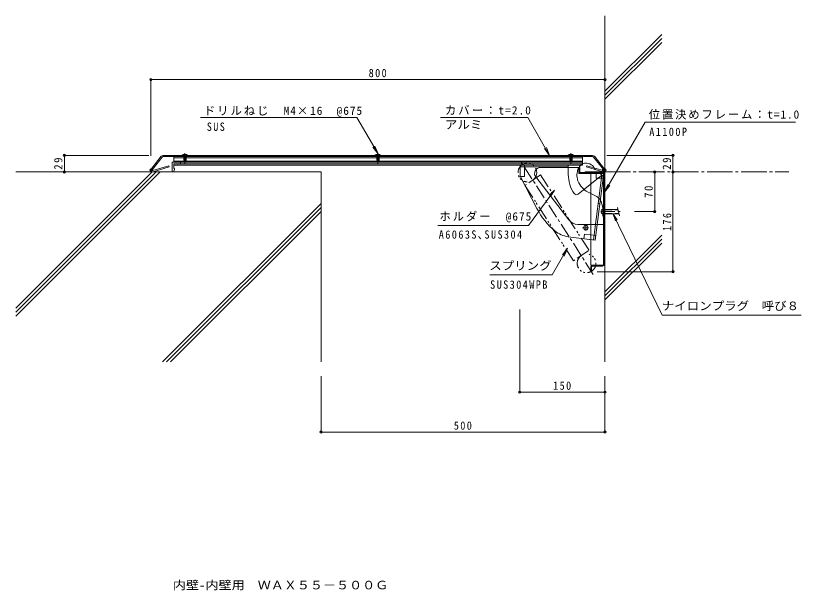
# Model space of a CAD drawing. Units: millimetres, scale not verified. Extents: x -647 to 737, y -677 to 336.
import ezdxf
from ezdxf.enums import TextEntityAlignment as Align

# ---------------------------------------------------------------- set-up
doc = ezdxf.new("R2010")
doc.units = ezdxf.units.MM
doc.header["$LTSCALE"] = 5
doc.header["$PDMODE"] = 32
doc.header["$PDSIZE"] = 4
for name, pattern in [('CHAIN1', [8, 5, -1, 1, -1]), ('CHAIN2', [12, 9, -1, 1, -1]), ('DASHED1', [1.8, 1.2, -0.6]), ('DASHED2', [3, 2, -1]), ('DASHED3', [4, 3, -1]), ('DOUBLE_CHAIN1', [8.8, 5, -1, 0.6, -0.6, 0.6, -1])]:
    doc.linetypes.add(name, pattern=pattern)
for name, color, linetype, lineweight in [('A-0', 2, 'Continuous', 9), ('A-1', 2, 'Continuous', 9), ('A-4', 7, 'Continuous', 9), ('A-5', 7, 'Continuous', 9), ('A-6', 6, 'Continuous', 5), ('A-D', 2, 'Continuous', 9), ('A-E', 2, 'Continuous', 9), ('A-F', 2, 'Continuous', 9)]:
    doc.layers.add(name, color=color, linetype=linetype, lineweight=lineweight)
doc.layers.add('F-5_F-5ﾚｲﾔ', color=2, linetype='Continuous')
doc.styles.add('ＭＳ ゴシック', font='')
doc.styles.get('ＭＳ ゴシック').set_extended_font_data('MS Gothic')

msp = doc.modelspace()

# ---------------------------------------------------------------- linework, layer by layer
at = {"layer": 'A-0', "color": 7, "linetype": 'CHAIN2'}
msp.add_line((391.007, 60.71), (715.187, 60.71), dxfattribs=at)
at = {"layer": 'A-0'}
msp.add_line((391.007, 58.71), (391.007, -50.866), dxfattribs=at)
at = {"layer": 'A-1'}
for p, q in [((-368.493, 77.71), (-368.493, 87.71)), ((351.507, 85.71), (-368.493, 85.71)), ((351.507, 72.71), (351.507, 87.71)), ((-370.993, 77.71), (-357.993, 77.71)), ((351.507, 79.71), (-368.493, 79.71)), ((351.507, 77.71), (-368.493, 77.71)), ((-361.493, 74.71), (-368.493, 74.71)), ((-368.493, 66.71), (-368.493, 74.71)), ((-361.493, 74.71), (-368.493, 74.71)), ((351.585, 74.71), (-368.493, 74.71)), ((351.507, 72.71), (-368.493, 72.71)), ((-361.396, 74.445), (-361.592, 74.671)), ((-361.493, 74.533), (-361.493, 74.71)), ((-361.203, 74.354), (-360.493, 74.71)), ((-357.993, 74.71), (-360.493, 74.71)), ((-369.611, 60.71), (-369.993, 60.71)), ((-367.293, 66.71), (-368.493, 66.71)), ((-368.173, 61.781), (-367.293, 64.733)), ((-367.293, 66.71), (-367.293, 64.733))]:
    msp.add_line(p, q, dxfattribs=at)
at = {"layer": 'A-1', "color": 5, "lineweight": 5}
for p, q in [((348.007, 59.71), (390.007, 59.71)), ((390.007, 56.71), (390.007, -102.29))]:
    msp.add_line(p, q, dxfattribs=at)
at = {"layer": 'A-1', "color": 6, "lineweight": 5}
for p, q in [((389.007, 60.71), (359.007, 60.71)), ((390.007, 59.71), (390.007, -28.09))]:
    msp.add_line(p, q, dxfattribs=at)
at = {"layer": 'A-1'}
for centre, radius, start, end in [((-370.993, 77.21), 0.5, 90, 180), ((-361.293, 74.533), 0.2, 180, 296.56505), ((-357.993, 76.21), 1.5, 270, 90), ((-369.993, 62.21), 1.5, 180, 270), ((-369.611, 62.21), 1.5, 270, 343.39296)]:
    msp.add_arc(centre, radius, start, end, dxfattribs=at)
at = {"layer": 'A-4'}
for p, q in [((-408.993, 223.526), (-408.993, 88.898)), ((391.007, 223.526), (-408.993, 223.526)), ((-45.833, 156.796), (-321.723, 156.796)), ((254.913, 156.796), (101.446, 156.796)), ((390.329, 24.806), (461.676, 148.383)), ((726.606, 148.383), (461.676, 148.383)), ((-8.698, 92.477), (-14.439, 106.335)), ((293.564, 89.849), (287.824, 103.707)), ((-561.341, 60.71), (-561.341, 89.71)), ((-561.341, 89.71), (-412.365, 89.71)), ((510.785, 89.71), (394.379, 89.71)), ((510.785, 89.71), (510.785, 60.71)), ((241.476, 69.71), (326.491, 69.71)), ((326.491, 69.71), (326.491, 72.71)), ((326.491, 69.71), (326.491, 56.32)), ((478.664, 60.71), (478.664, -9.29)), ((541.412, 60.71), (510.05, 60.71)), ((510.785, 60.71), (510.785, -115.29)), ((242.042, 52.234), (271.194, -3.734)), ((344.078, 21.572), (385.731, 54.9)), ((387.387, 49.687), (384.673, 50.166)), ((388.255, 54.611), (385.297, 55.133)), ((385.731, 54.9), (388.252, 54.583)), ((390.329, 24.806), (396.069, 38.665)), ((390.329, 24.806), (399.46, 36.707)), ((379.04, 5.348), (382.016, 4.974)), ((478.664, -9.29), (442.882, -9.29)), ((256.427, -33.503), (96.599, -33.503)), ((373.92, -59.441), (326.295, -53.455)), ((298.001, -120.852), (325.2, -73.742)), ((325.2, -73.742), (316.068, -85.642)), ((325.2, -73.742), (319.459, -87.6)), ((298.001, -120.852), (188.355, -120.852)), ((512.285, -115.29), (377.507, -115.29)), ((241.007, -327.456), (241.007, -181.689)), ((736.937, -191.84), (491.764, -191.84)), ((-108.977, -397.779), (-108.977, -299.236)), ((391.007, -397.779), (391.007, -299.236)), ((241.007, -327.456), (391.007, -327.456)), ((391.007, -397.779), (-108.977, -397.779))]:
    msp.add_line(p, q, dxfattribs=at)
at = {"layer": 'A-4', "color": 3}
for p, q in [((-388.93, 86.955), (-406.775, 64.52)), ((-387.365, 89.71), (369.379, 89.71)), ((370.944, 86.955), (388.79, 64.52)), ((-405.709, 62.939), (-377.335, 71.344)), ((-376.767, 69.426), (-377.359, 71.422)), ((249.476, 72.71), (249.476, 52.71)), ((358.781, 69.426), (359.373, 71.422)), ((387.723, 62.939), (359.349, 71.344)), ((277.103, 68.21), (345.007, 68.21)), ((345.007, 68.21), (345.007, 58.21)), ((346.757, 58.21), (345.007, 58.21)), ((361.757, 59.71), (346.757, 59.71)), ((346.757, 59.71), (346.757, 58.21)), ((361.757, 59.71), (361.757, 58.21)), ((382.507, 58.21), (361.757, 58.21)), ((388.507, 52.21), (382.507, 58.21)), ((269.167, 52.125), (327.503, -23.959)), ((388.507, 52.21), (388.507, -11.79)), ((388.507, -2.04), (390.007, -2.04)), ((390.007, -11.79), (388.507, -11.79)), ((388.507, -16.54), (390.007, -16.54)), ((388.507, -31.79), (388.507, -26.79)), ((343.375, -31.79), (388.507, -31.79)), ((354.076, -56.947), (355.074, -49.009)), ((355.074, -49.009), (374.918, -51.504)), ((375.167, -49.519), (373.92, -59.441)), ((373.92, -59.441), (359.037, -57.571))]:
    msp.add_line(p, q, dxfattribs=at)
at = {"layer": 'A-4', "linetype": 'DASHED1'}
msp.add_line((241.476, 69.71), (326.491, 69.71), dxfattribs=at)
at = {"layer": 'A-4', "color": 5, "lineweight": 5}
for p, q in [((345.007, 68.21), (345.007, 61.21)), ((346.507, 68.21), (345.007, 68.21)), ((346.507, 68.21), (346.507, 61.21)), ((388.507, 58.21), (348.007, 58.21)), ((366.007, 58.21), (366.007, -103.79)), ((375.507, 58.21), (375.507, 49.71)), ((388.507, -102.29), (388.507, 58.21)), ((388.507, 49.71), (375.507, 49.71)), ((390.007, -2.29), (388.507, -2.29)), ((390.007, -16.29), (388.507, -16.29)), ((366.007, -103.79), (387.007, -103.79)), ((366.007, -106.79), (366.007, -115.29)), ((367.507, -106.79), (367.507, -115.29)), ((369.007, -105.29), (387.007, -105.29)), ((366.007, -115.29), (367.507, -115.29))]:
    msp.add_line(p, q, dxfattribs=at)
at = {"layer": 'A-4', "color": 6, "lineweight": 5}
for p, q in [((387.007, 60.71), (356.007, 60.71)), ((356.007, 60.71), (356.007, 59.71)), ((389.007, 59.71), (359.007, 59.71)), ((390.007, -25.29), (391.007, -25.29))]:
    msp.add_line(p, q, dxfattribs=at)
at = {"layer": 'A-4', "linetype": 'CHAIN2'}
for p, q in [((362.272, -37.565), (351.679, -37.565)), ((357.284, -32.388), (357.284, -42.627))]:
    msp.add_line(p, q, dxfattribs=at)
at = {"layer": 'A-4'}
for points in [[(-45.833, 156.796), (-8.698, 92.477), (-17.83, 104.377)], [(254.913, 156.796), (293.564, 89.849), (284.433, 101.749)], [(387.707, -4.991), (387.372, -3.178), (386.762, -0.08), (386.062, 2.943), (385.218, 5.842), (384.171, 8.569), (382.866, 11.075), (381.969, 12.41), (380.2, 14.446), (376.509, 17.426), (372.217, 19.938), (367.57, 22.218), (362.815, 24.504), (358.198, 27.032), (355.681, 28.704), (353.97, 30.032), (351.247, 32.554), (348.823, 35.341), (346.717, 38.359), (344.944, 41.57), (343.521, 44.94), (342.862, 46.954), (342.462, 48.447), (341.942, 51.058), (341.655, 53.702), (341.623, 56.368), (341.866, 59.041), (342.406, 61.709), (342.862, 63.248), (343.475, 64.891), (344.817, 67.639), (346.493, 70.189), (348.477, 72.433), (350.739, 74.267), (353.251, 75.582), (354.812, 76.066), (356.328, 76.315), (359.028, 76.304), (361.753, 75.786), (364.407, 74.817)], [(364.407, 74.817), (366.891, 73.454), (369.11, 71.753), (370.237, 70.635), (370.722, 70.078), (371.492, 69.079), (372.193, 68.039), (372.84, 66.967), (373.448, 65.872), (374.031, 64.763), (374.365, 64.117)]]:
    msp.add_lwpolyline(points, dxfattribs=at)
at = {"layer": 'A-4', "color": 3}
for points in [[(241.476, 52.71), (241.476, 72.71), (251.476, 72.71)], [(390.007, -11.79), (390.007, -26.79), (388.507, -26.79)]]:
    msp.add_lwpolyline(points, dxfattribs=at)
at = {"layer": 'A-4'}
msp.add_circle((357.284, -37.565), 4, dxfattribs=at)
at = {"layer": 'A-4', "color": 3}
for centre, radius, start, end in [((-387.365, 85.71), 4, 90, 141.5), ((-387.365, 85.71), 2, 90, 141.5), ((369.379, 85.71), 4, 38.5, 90), ((369.379, 85.71), 2, 38.5, 90), ((-405.993, 63.898), 1, 141.5, 286.5), ((277.103, 58.21), 10, 90, 217.47821), ((388.007, 63.898), 1, 253.5, 38.5), ((343.375, -11.79), 20, 217.47821, 270)]:
    msp.add_arc(centre, radius, start, end, dxfattribs=at)
at = {"layer": 'A-4'}
for centre, radius, start, end in [((369.379, 85.71), 4, 38.5, 90), ((369.379, 85.71), 2, 38.5, 90), ((386.491, 56.32), 60, 180, 214.11108), ((246.476, 54.544), 5, 180, 207.51349), ((340.954, 25.476), 5, 214.11108, 308.66471), ((386.491, 56.32), 130, 207.51349, 230.04277), ((331.903, -8.834), 45, 230.04277, 262.83614)]:
    msp.add_arc(centre, radius, start, end, dxfattribs=at)
at = {"layer": 'A-4', "color": 5, "lineweight": 5}
for centre, radius, start, end in [((348.007, 61.21), 3, 180, 270), ((348.007, 61.21), 1.5, 180, 270), ((387.007, 56.71), 3, 0, 90), ((369.007, -106.79), 3, 90, 180), ((369.007, -106.79), 1.5, 90, 180), ((387.007, -102.29), 1.5, 270, 0), ((387.007, -102.29), 3, 270, 0)]:
    msp.add_arc(centre, radius, start, end, dxfattribs=at)
at = {"layer": 'A-4', "color": 6, "lineweight": 5}
for radius in [2, 1]:
    msp.add_arc((389.007, 58.71), radius, 0, 90, dxfattribs=at)
at = {"layer": 'A-4'}
for p in [(-408.993, 223.526), (391.007, 223.526), (-561.341, 89.71), (510.785, 89.71), (-561.341, 60.71), (-408.993, 63.898), (391.007, 63.898), (478.664, 60.71), (510.785, 60.71), (478.664, -9.29), (510.785, -115.29), (241.007, -327.456), (391.007, -327.456), (-108.977, -397.779), (391.007, -397.779)]:
    msp.add_point(p, dxfattribs=at)
at = {"layer": 'A-4', "color": 3}
msp.add_point((391.023, 63.898), dxfattribs=at)
at = {"layer": 'A-5'}
for p, q in [((391.007, 178.814), (391.007, -10.592)), ((301.935, 28.836), (293.31, 19.789)), ((405.777, -13.511), (409.69, -25.383))]:
    msp.add_line(p, q, dxfattribs=at)
at = {"layer": 'A-5', "color": 3}
for p, q in [((-390.495, 88.2), (-408.341, 65.765)), ((372.509, 88.2), (390.355, 65.765)), ((-405.141, 61.021), (-376.767, 69.426)), ((387.155, 61.021), (358.781, 69.426))]:
    msp.add_line(p, q, dxfattribs=at)
at = {"layer": 'A-5', "linetype": 'CHAIN1'}
msp.add_line((370.446, -119.802), (243.364, 78.308), dxfattribs=at)
at = {"layer": 'A-5', "linetype": 'DOUBLE_CHAIN1'}
for q in [(250.214, 37.073), (362.916, -77.507)]:
    msp.add_line((277.708, 55.323), q, dxfattribs=at)
msp.add_lwpolyline([(362.916, -77.507), (335.421, -95.757), (250.214, 37.073)], dxfattribs=at)
at = {"layer": 'A-5'}
for points in [[(256.427, -33.503), (301.935, 28.836), (295.945, 17.865)], [(491.764, -191.84), (405.777, -13.511), (412.629, -23.966)]]:
    msp.add_lwpolyline(points, dxfattribs=at)
at = {"layer": 'A-5', "linetype": 'DOUBLE_CHAIN1'}
for centre, start, end in [((254.376, 59.629), 301.63453, 269.16991), ((358.646, -100.387), 123.57518, 74.135)]:
    msp.add_arc(centre, 16.5, start, end, dxfattribs=at)
at = {"layer": 'A-5', "color": 3}
for centre, start, end in [((-405.993, 63.898), 141.5, 286.5), ((388.007, 63.898), 253.5, 38.5)]:
    msp.add_arc(centre, 3, start, end, dxfattribs=at)
at = {"layer": 'A-6'}
for p, q in [((391.007, -274.236), (391.007, 336.022)), ((391.007, 203.031), (491.007, 303.031)), ((391.007, 195.96), (491.007, 295.96)), ((391.007, 188.889), (491.007, 288.889)), ((-108.977, 60.71), (-647.032, 60.71)), ((-647.032, -179.404), (-406.918, 60.71)), ((-647.032, -193.546), (-392.775, 60.71)), ((-647.032, -186.475), (-399.847, 60.71)), ((-108.977, 60.71), (-108.977, -274.236)), ((-388.31, -274.236), (-108.977, 5.097)), ((-381.239, -274.236), (-108.977, -1.974)), ((-374.168, -274.236), (-108.977, -9.045)), ((391.007, -150.522), (491.007, -50.522)), ((391.007, -157.593), (491.007, -57.593)), ((391.007, -164.664), (491.007, -64.664))]:
    msp.add_line(p, q, dxfattribs=at)
msp.add_point((388.007, 63.898), dxfattribs=at)
at = {"layer": 'A-D'}
for p, q in [((-368.493, 87.71), (-119.789, 87.71)), ((-350.993, 84.01), (-350.993, 83.628)), ((-115.789, 87.71), (347.376, 87.71)), ((-371.493, 77.21), (-371.493, 62.21)), ((351.507, 77.71), (339.007, 77.71))]:
    msp.add_line(p, q, dxfattribs=at)
at = {"layer": 'A-E', "color": 3}
for p, q in [((-387.365, 87.71), (-368.493, 87.71)), ((-319.493, 87.71), (369.379, 87.71))]:
    msp.add_line(p, q, dxfattribs=at)
at = {"layer": 'A-E'}
for p, q in [((-353.693, 89.998), (-353.693, 89.71)), ((-344.293, 89.998), (-353.693, 89.998)), ((-344.293, 89.71), (-353.693, 89.71)), ((-350.993, 89.71), (-350.993, 86.677)), ((-350.993, 86.677), (-350.993, 81.174)), ((-350.393, 89.71), (-350.393, 80.135)), ((-349.493, 92.189), (-349.493, 91.789)), ((-348.493, 91.789), (-349.493, 91.789)), ((-348.493, 92.189), (-348.493, 91.789)), ((-347.593, 89.71), (-347.593, 80.135)), ((-346.993, 89.71), (-346.993, 81.174)), ((-344.293, 89.998), (-344.293, 89.71)), ((-13.693, 89.998), (-13.693, 89.71)), ((-13.693, 89.998), (-4.293, 89.998)), ((-13.693, 89.71), (-4.293, 89.71)), ((-10.993, 89.71), (-10.993, 81.174)), ((-10.393, 89.71), (-10.393, 80.135)), ((-9.493, 92.189), (-9.493, 91.789)), ((-9.493, 91.789), (-8.493, 91.789)), ((-8.493, 92.189), (-8.493, 91.789)), ((-7.593, 89.71), (-7.593, 80.135)), ((-6.993, 89.71), (-6.993, 86.677)), ((-6.993, 86.677), (-6.993, 81.174)), ((-4.293, 89.998), (-4.293, 89.71)), ((326.307, 89.998), (326.307, 89.71)), ((326.307, 89.998), (335.707, 89.998)), ((326.307, 89.71), (335.707, 89.71)), ((329.007, 89.71), (329.007, 81.174)), ((329.607, 89.71), (329.607, 80.135)), ((330.507, 92.189), (330.507, 91.789)), ((330.507, 91.789), (331.507, 91.789)), ((331.507, 92.189), (331.507, 91.789)), ((332.407, 89.71), (332.407, 80.135)), ((333.007, 89.71), (333.007, 86.677)), ((333.007, 86.677), (333.007, 81.174)), ((335.707, 89.998), (335.707, 89.71)), ((-348.993, 77.71), (-350.993, 81.174)), ((-348.993, 77.71), (-346.993, 81.174)), ((-8.993, 77.71), (-10.993, 81.174)), ((-8.993, 77.71), (-6.993, 81.174)), ((331.007, 77.71), (329.007, 81.174)), ((331.007, 77.71), (333.007, 81.174))]:
    msp.add_line(p, q, dxfattribs=at)
at = {"layer": 'A-E', "linetype": 'CHAIN1'}
for p, q in [((-348.993, 93.616), (-348.993, 76.089)), ((-8.993, 93.616), (-8.993, 76.089)), ((331.007, 93.616), (331.007, 76.089))]:
    msp.add_line(p, q, dxfattribs=at)
at = {"layer": 'A-E'}
for centre, start, end in [((-348.993, 86.11), 94.70146, 140.39801), ((-348.993, 86.11), 39.60199, 85.29808), ((-8.993, 86.11), 94.70192, 140.39801), ((-8.993, 86.11), 39.60199, 85.29854), ((331.007, 86.11), 94.70192, 140.39801), ((331.007, 86.11), 39.60199, 85.29854)]:
    msp.add_arc(centre, 6.1, start, end, dxfattribs=at)
at = {"layer": 'A-F', "color": 5, "lineweight": 5}
msp.add_line((391.007, 56.71), (391.007, -24.29), dxfattribs=at)
at = {"layer": 'A-F', "color": 3}
msp.add_line((249.476, 52.71), (241.476, 52.71), dxfattribs=at)
at = {"layer": 'A-F', "color": 7}
for p, q in [((370.943, -59.067), (385.279, 54.985)), ((373.92, -59.441), (388.255, 54.611)), ((391.007, -4.29), (390.007, -4.29)), ((390.007, -14.29), (391.007, -14.29))]:
    msp.add_line(p, q, dxfattribs=at)
at = {"layer": 'A-F', "linetype": 'CHAIN1'}
msp.add_line((383.507, -9.29), (417.882, -9.29), dxfattribs=at)
at = {"layer": 'A-F'}
for p, q in [((384.207, -8.79), (385.707, -8.79)), ((385.707, -9.79), (384.207, -9.79)), ((385.707, -8.79), (385.707, -9.79)), ((387.507, -1.29), (388.507, -1.29)), ((387.507, -17.29), (387.507, -1.29)), ((391.007, -5.29), (413.793, -5.29)), ((391.007, -13.29), (415.704, -13.29)), ((412.957, -1.79), (416.541, -16.79)), ((387.507, -17.29), (388.507, -17.29))]:
    msp.add_line(p, q, dxfattribs=at)
at = {"layer": 'A-F', "linetype": 'DASHED3'}
for p, q in [((388.507, -6.29), (414.032, -6.29)), ((388.507, -12.29), (415.466, -12.29))]:
    msp.add_line(p, q, dxfattribs=at)
at = {"layer": 'A-F', "color": 5, "linetype": 'DASHED2', "lineweight": 5}
for p, q in [((376.007, -105.29), (376.007, -103.79)), ((386.007, -105.29), (386.007, -103.79))]:
    msp.add_line(p, q, dxfattribs=at)
at = {"layer": 'A-F'}
msp.add_arc((388.657, -9.29), 4.45, 104.97665, 255.02327, dxfattribs=at)

# ---------------------------------------------------------------- texts
at = {"layer": 'A-4', "color": 2, "style": 'ＭＳ ゴシック', "width": 1.1}
for s, p in [('アルミ', (109.07, 132.222)), ('スプリング', (187.158, -116.278)), ('ナイロンプラグ\u3000呼び８', (491.094, -187.266))]:
    msp.add_text(s, height=14.66, dxfattribs=at).set_placement(p, align=Align.BOTTOM_LEFT)
at = {"layer": 'A-4', "color": 2, "char_height": 14.66, "attachment_point": 7, "style": 'ＭＳ ゴシック'}
for s, insert in [('\\T1.27;\\W0.9;800', (-25.243, 227.472)), ('\\T1.17;ドリルねじ\u3000M4×16\u3000@675', (-315.455, 158.055)), ('\\T1.18;カバー：t=2.0', (109.07, 161.369)), ('\\T1.16;位置決めフレーム：t=1.0', (468.263, 152.957)), ('\\T1.27;\\W0.9;SUS', (-310.449, 132.849)), ('\\T1.28;\\W0.9;A1100P', (469.119, 123.81)), ('\\T1.17;ホルダー\u3000@675', (99.334, -28.24)), ('\\T1.28;\\W0.9;A6063S､SUS304', (98.268, -58.077)), ('\\T1.28;\\W0.9;SUS304WPB', (188.77, -145.425)), ('\\T1.27;\\W0.9;150', (299.757, -323.51)), ('\\T1.27;\\W0.9;500', (124.765, -393.833))]:
    msp.add_mtext(s, dxfattribs=dict(at, insert=insert))
at = {"layer": 'A-4', "color": 2, "char_height": 14.66, "attachment_point": 7, "rotation": 90, "style": 'ＭＳ ゴシック'}
for s, insert in [('\\T1.27;\\W0.95;29', (-564.562, 64.585)), ('\\T1.27;\\W0.95;29', (507.563, 64.585)), ('\\T1.27;\\W0.95;70', (475.443, 15.085)), ('\\T1.27;\\W0.9;176', (508.063, -43.54))]:
    msp.add_mtext(s, dxfattribs=dict(at, insert=insert))
at = {"layer": 'F-5_F-5ﾚｲﾔ', "style": 'ＭＳ ゴシック', "width": 1.15}
msp.add_text('内壁-内壁用\u3000ＷＡＸ５５－５００Ｇ', height=14.66, dxfattribs=at).set_placement((-370.105, -679.346), align=Align.BOTTOM_LEFT)

doc.saveas('drawing.dxf')
